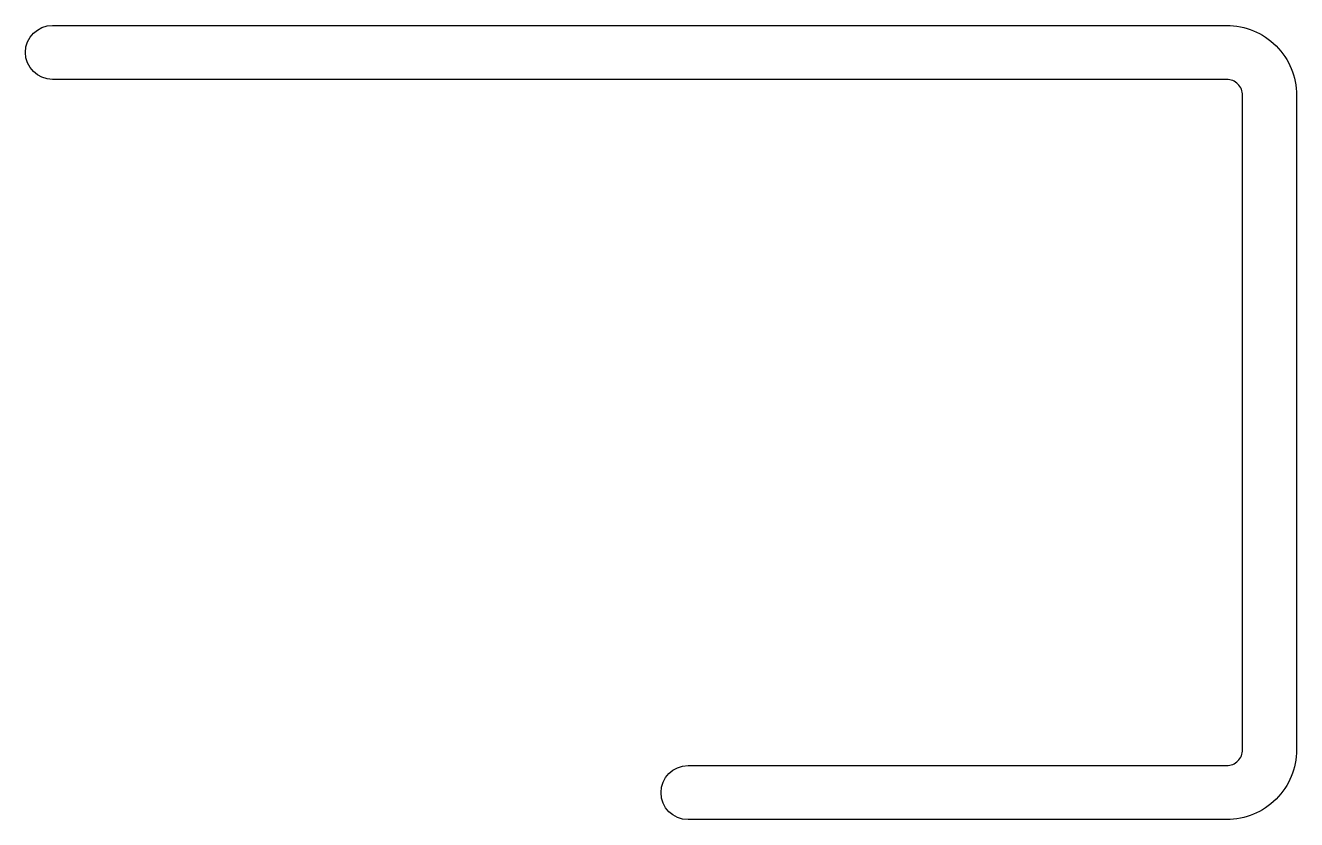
# Model space of a CAD drawing. Extents: x 153.1 to 193.1, y 218.4 to 243.4.
import ezdxf

# ---------------------------------------------------------------- set-up
doc = ezdxf.new("R2010")
doc.units = 0
doc.layers.get('0').update_dxf_attribs({"linetype": 'CONTINUOUS'})

msp = doc.modelspace()

# ---------------------------------------------------------------- linework, layer by layer
at = {"linetype": 'CONTINUOUS'}
msp.add_lwpolyline([(190.881, 220.108, 0.414214), (191.381, 220.608), (191.381, 241.208, 0.414214), (190.881, 241.708), (153.931, 241.708, -1), (153.931, 243.408), (190.881, 243.408, -0.414214), (193.081, 241.208), (193.081, 220.608, -0.414214), (190.881, 218.408), (173.931, 218.408, -1), (173.931, 220.108)], format="xyb", close=True, dxfattribs=at)

doc.saveas('drawing.dxf')
